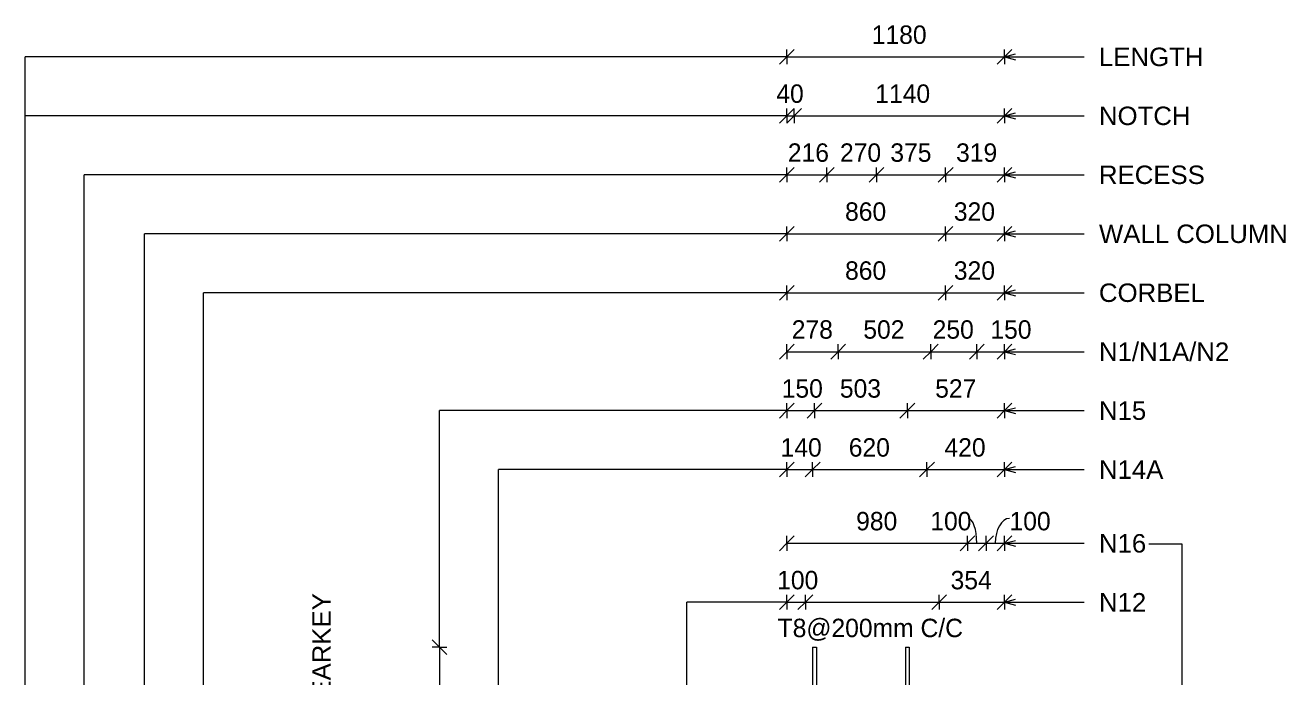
# Model space of a CAD drawing. Header units: millimetres. Extents: x -17195 to -5258, y -2447 to 8056.
# Drawn here: x -17024 to -10188, y 4519 to 8056 of the extents above; entities that cross this region are included whole.
import ezdxf

# ---------------------------------------------------------------- set-up
doc = ezdxf.new("R2010")
doc.units = ezdxf.units.MM
for name, color, linetype, lineweight in [('A-ANNO-DIMS', 211, 'Continuous', 9), ('A-ANNO-DIMS-40', 211, 'Continuous', 9), ('A-DETL-MBND', 5, 'Continuous', 18), ('G-ANNO-TEXT', 231, 'Continuous', 9), ('S-RBAR', 171, 'Continuous', 18)]:
    doc.layers.add(name, color=color, linetype=linetype, lineweight=lineweight)
doc.styles.add('Arial_1', font='arial.ttf', dxfattribs={"height": 100})
doc.styles.add('Nirmala UI Semilight', font='NirmalaS.ttf', dxfattribs={"height": 100})
doc.dimstyles.new('Arrow_Filled_-_2_5_NI_UI', dxfattribs={"dimscale": 304.8, "dimtxt": 104.736395, "dimasz": 0.262467, "dimexe": 0.131234, "dimexo": 0.0625, "dimgap": 0.131234, "dimtad": 1, "dimdec": 4, "dimzin": 0, "dimdsep": 46, "dimtxsty": 'Nirmala UI Semilight', "dimblk1": 'OBLIQUE', "dimblk2": 'OBLIQUE', "dimsah": 1, "dimcen": 0.09, "dimazin": 0, "dimtfac": 1, "dimtdec": 4, "dimtix": 1, "dimtmove": 0, "dimatfit": 3, "dimfxl": 0.131234, "dimfxlon": 1, "dimtvp": 1, "dimtolj": 1, "dimtzin": 0, "dimarcsym": 2})
doc.dimstyles.new('Arrow_Filled_-_2_5_NI_UI_1', dxfattribs={"dimscale": 304.8, "dimtxt": 104.736395, "dimasz": 0.262467, "dimexe": 0.131234, "dimexo": 0.0625, "dimgap": 0.131234, "dimtad": 1, "dimdec": 4, "dimzin": 0, "dimdsep": 46, "dimtxsty": 'Nirmala UI Semilight', "dimblk1": 'OBLIQUE', "dimblk2": 'OBLIQUE', "dimsah": 1, "dimcen": 0.09, "dimazin": 0, "dimtfac": 1, "dimtdec": 4, "dimtix": 1, "dimtmove": 2, "dimatfit": 3, "dimfxl": 0.131234, "dimfxlon": 1, "dimtvp": 1, "dimtolj": 1, "dimtzin": 0, "dimarcsym": 2})
doc.dimstyles.new('Arrow_Filled_-_2_5_NI_UI_2', dxfattribs={"dimscale": 304.8, "dimtxt": 104.736395, "dimasz": 0.262467, "dimexe": 0.131234, "dimexo": 0.0625, "dimgap": 0.131234, "dimtad": 1, "dimdec": 4, "dimzin": 0, "dimdsep": 46, "dimtxsty": 'Nirmala UI Semilight', "dimblk1": 'OBLIQUE', "dimblk2": 'OBLIQUE', "dimsah": 1, "dimcen": 0.09, "dimazin": 0, "dimtfac": 1, "dimtdec": 4, "dimtix": 1, "dimtmove": 1, "dimatfit": 3, "dimfxl": 0.131234, "dimfxlon": 1, "dimtvp": 1, "dimtolj": 1, "dimtzin": 0, "dimarcsym": 2})

# ---------------------------------------------------------------- blocks, each defined once
blk = doc.blocks.new('DIMBLOCK2-Elevation Front')
at = {"layer": 'A-ANNO-DIMS-40'}
for p, q in [((-12893.8, 7883.8), (-12933.8, 7843.8)), ((-12893.8, 7883.8), (-12853.8, 7923.8)), ((-12893.8, 7883.8), (-12893.8, 7923.8)), ((-12893.8, 7883.8), (-11713.8, 7883.8)), ((-12893.8, 7883.8), (-12893.8, 7843.8)), ((-11713.8, 7883.8), (-11753.8, 7843.8)), ((-11713.8, 7883.8), (-11673.8, 7923.8)), ((-11713.8, 7883.8), (-11713.8, 7923.8)), ((-11713.8, 7883.8), (-11713.8, 7843.8))]:
    blk.add_line(p, q, dxfattribs=at)
at = {"layer": 'A-ANNO-DIMS-40', "color": 0, "insert": (-12433.3, 8054.3), "char_height": 100, "width": 310.781, "attachment_point": 1, "line_spacing_factor": 1.142579, "style": 'Nirmala UI Semilight'}
blk.add_mtext('1180', dxfattribs=at)
blk = doc.blocks.new('_Oblique')
at = {"color": 0, "linetype": 'ByBlock', "lineweight": -2}
blk.add_line((-0.5, -0.5), (0.5, 0.5), dxfattribs=at)
blk = doc.blocks.new('DIMBLOCK3-Elevation Front')
at = {"layer": 'A-ANNO-DIMS-40'}
for p, q in [((-12893.8, 6283.8), (-12853.8, 6323.8)), ((-12893.8, 6283.8), (-12893.8, 6323.8)), ((-12615.8, 6283.8), (-12575.8, 6323.8)), ((-12615.8, 6283.8), (-12615.8, 6323.8)), ((-12893.8, 6283.8), (-12933.8, 6243.8)), ((-12893.8, 6283.8), (-12615.8, 6283.8)), ((-12893.8, 6283.8), (-12893.8, 6243.8)), ((-12615.8, 6283.8), (-12655.8, 6243.8)), ((-12615.8, 6283.8), (-12615.8, 6243.8))]:
    blk.add_line(p, q, dxfattribs=at)
at = {"layer": 'A-ANNO-DIMS-40', "color": 0, "insert": (-12867.2, 6454.3), "char_height": 100, "width": 269.649, "attachment_point": 1, "line_spacing_factor": 1.142579, "style": 'Nirmala UI Semilight'}
blk.add_mtext('278', dxfattribs=at)
blk = doc.blocks.new('DIMBLOCK4-Elevation Front')
at = {"layer": 'A-ANNO-DIMS-40'}
for p, q in [((-12615.8, 6283.8), (-12575.8, 6323.8)), ((-12615.8, 6283.8), (-12615.8, 6323.8)), ((-12113.8, 6283.8), (-12073.8, 6323.8)), ((-12113.8, 6283.8), (-12113.8, 6323.8)), ((-12615.8, 6283.8), (-12655.8, 6243.8)), ((-12615.8, 6283.8), (-12113.8, 6283.8)), ((-12615.8, 6283.8), (-12615.8, 6243.8)), ((-12113.8, 6283.8), (-12153.8, 6243.8)), ((-12113.8, 6283.8), (-12113.8, 6243.8))]:
    blk.add_line(p, q, dxfattribs=at)
at = {"layer": 'A-ANNO-DIMS-40', "color": 0, "insert": (-12479.1, 6454.3), "char_height": 100, "width": 274.219, "attachment_point": 1, "line_spacing_factor": 1.142579, "style": 'Nirmala UI Semilight'}
blk.add_mtext('502', dxfattribs=at)
blk = doc.blocks.new('DIMBLOCK5-Elevation Front')
at = {"layer": 'A-ANNO-DIMS-40'}
for p, q in [((-12113.8, 6283.8), (-12073.8, 6323.8)), ((-12113.8, 6283.8), (-12113.8, 6323.8)), ((-11863.8, 6283.8), (-11823.8, 6323.8)), ((-11863.8, 6283.8), (-11863.8, 6323.8)), ((-12113.8, 6283.8), (-12153.8, 6243.8)), ((-12113.8, 6283.8), (-11863.8, 6283.8)), ((-12113.8, 6283.8), (-12113.8, 6243.8)), ((-11863.8, 6283.8), (-11903.8, 6243.8)), ((-11863.8, 6283.8), (-11863.8, 6243.8))]:
    blk.add_line(p, q, dxfattribs=at)
at = {"layer": 'A-ANNO-DIMS-40', "color": 0, "insert": (-12103.1, 6454.3), "char_height": 100, "width": 274.219, "attachment_point": 1, "line_spacing_factor": 1.142579, "style": 'Nirmala UI Semilight'}
blk.add_mtext('250', dxfattribs=at)
blk = doc.blocks.new('DIMBLOCK6-Elevation Front')
at = {"layer": 'A-ANNO-DIMS-40'}
for p, q in [((-11863.8, 6283.8), (-11823.8, 6323.8)), ((-11863.8, 6283.8), (-11863.8, 6323.8)), ((-11713.8, 6283.8), (-11673.8, 6323.8)), ((-11713.8, 6283.8), (-11713.8, 6323.8)), ((-11863.8, 6283.8), (-11903.8, 6243.8)), ((-11863.8, 6283.8), (-11713.8, 6283.8)), ((-11863.8, 6283.8), (-11863.8, 6243.8)), ((-11713.8, 6283.8), (-11753.8, 6243.8)), ((-11713.8, 6283.8), (-11713.8, 6243.8))]:
    blk.add_line(p, q, dxfattribs=at)
at = {"layer": 'A-ANNO-DIMS-40', "color": 0, "insert": (-11790.1, 6454.3), "char_height": 100, "width": 246.797, "attachment_point": 1, "line_spacing_factor": 1.142579, "style": 'Nirmala UI Semilight'}
blk.add_mtext('150', dxfattribs=at)
blk = doc.blocks.new('DIMBLOCK43-Elevation Front')
at = {"layer": 'A-ANNO-DIMS-40'}
for p, q in [((-12893.8, 4923.8), (-12933.8, 4883.8)), ((-12893.8, 4923.8), (-12853.8, 4963.8)), ((-12893.8, 4923.8), (-12893.8, 4963.8)), ((-12893.8, 4923.8), (-12793.4, 4923.8)), ((-12893.8, 4923.8), (-12893.8, 4883.8)), ((-12793.4, 4923.8), (-12833.4, 4883.8)), ((-12793.4, 4923.8), (-12753.4, 4963.8)), ((-12793.4, 4923.8), (-12793.4, 4963.8)), ((-12793.4, 4923.8), (-12793.4, 4883.8))]:
    blk.add_line(p, q, dxfattribs=at)
at = {"layer": 'A-ANNO-DIMS-40', "color": 0, "insert": (-12946.4, 5094.3), "char_height": 100, "width": 246.797, "attachment_point": 1, "line_spacing_factor": 1.142579, "style": 'Nirmala UI Semilight'}
blk.add_mtext('100', dxfattribs=at)
blk = doc.blocks.new('DIMBLOCK44-Elevation Front')
at = {"layer": 'A-ANNO-DIMS-40'}
for p, q in [((-12793.4, 4923.8), (-12833.4, 4883.8)), ((-12793.4, 4923.8), (-12753.4, 4963.8)), ((-12793.4, 4923.8), (-12793.4, 4963.8)), ((-12793.4, 4923.8), (-12067.8, 4923.8)), ((-12793.4, 4923.8), (-12793.4, 4883.8)), ((-12067.8, 4923.8), (-12107.8, 4883.8)), ((-12067.8, 4923.8), (-12027.8, 4963.8)), ((-12067.8, 4923.8), (-12067.8, 4963.8)), ((-12067.8, 4923.8), (-12067.8, 4883.8))]:
    blk.add_line(p, q, dxfattribs=at)
at = {"layer": 'A-ANNO-DIMS-40', "color": 0, "insert": (-12943.8, 4834.6), "char_height": 100, "width": 1231.7, "attachment_point": 1, "line_spacing_factor": 1.142579, "style": 'Nirmala UI Semilight'}
blk.add_mtext('T8@200mm C/C', dxfattribs=at)
blk = doc.blocks.new('DIMBLOCK45-Elevation Front')
at = {"layer": 'A-ANNO-DIMS-40'}
for p, q in [((-12067.8, 4923.8), (-12107.8, 4883.8)), ((-12067.8, 4923.8), (-12027.8, 4963.8)), ((-12067.8, 4923.8), (-12067.8, 4963.8)), ((-12067.8, 4923.8), (-11713.8, 4923.8)), ((-12067.8, 4923.8), (-12067.8, 4883.8)), ((-11713.8, 4923.8), (-11753.8, 4883.8)), ((-11713.8, 4923.8), (-11673.8, 4963.8)), ((-11713.8, 4923.8), (-11713.8, 4963.8)), ((-11713.8, 4923.8), (-11713.8, 4883.8))]:
    blk.add_line(p, q, dxfattribs=at)
at = {"layer": 'A-ANNO-DIMS-40', "color": 0, "insert": (-12006, 5094.3), "char_height": 100, "width": 276.504, "attachment_point": 1, "line_spacing_factor": 1.142579, "style": 'Nirmala UI Semilight'}
blk.add_mtext('354', dxfattribs=at)
blk = doc.blocks.new('DIMBLOCK46-Elevation Front')
at = {"layer": 'A-ANNO-DIMS-40'}
for p, q in [((-12893.8, 7243.8), (-12853.8, 7283.8)), ((-12893.8, 7243.8), (-12893.8, 7283.8)), ((-12677.4, 7243.8), (-12637.4, 7283.8)), ((-12677.4, 7243.8), (-12677.4, 7283.8)), ((-12893.8, 7243.8), (-12933.8, 7203.8)), ((-12893.8, 7243.8), (-12677.4, 7243.8)), ((-12893.8, 7243.8), (-12893.8, 7203.8)), ((-12677.4, 7243.8), (-12717.4, 7203.8)), ((-12677.4, 7243.8), (-12677.4, 7203.8))]:
    blk.add_line(p, q, dxfattribs=at)
at = {"layer": 'A-ANNO-DIMS-40', "color": 0, "insert": (-12888.4, 7414.3), "char_height": 100, "width": 246.797, "attachment_point": 1, "line_spacing_factor": 1.142579, "style": 'Nirmala UI Semilight'}
blk.add_mtext('216', dxfattribs=at)
blk = doc.blocks.new('DIMBLOCK47-Elevation Front')
at = {"layer": 'A-ANNO-DIMS-40'}
for p, q in [((-12677.4, 7243.8), (-12637.4, 7283.8)), ((-12677.4, 7243.8), (-12677.4, 7283.8)), ((-12407.7, 7243.8), (-12367.7, 7283.8)), ((-12407.7, 7243.8), (-12407.7, 7283.8)), ((-12677.4, 7243.8), (-12717.4, 7203.8)), ((-12677.4, 7243.8), (-12407.7, 7243.8)), ((-12677.4, 7243.8), (-12677.4, 7203.8)), ((-12407.7, 7243.8), (-12447.7, 7203.8)), ((-12407.7, 7243.8), (-12407.7, 7203.8))]:
    blk.add_line(p, q, dxfattribs=at)
at = {"layer": 'A-ANNO-DIMS-40', "color": 0, "insert": (-12605.6, 7414.3), "char_height": 100, "width": 269.649, "attachment_point": 1, "line_spacing_factor": 1.142579, "style": 'Nirmala UI Semilight'}
blk.add_mtext('270', dxfattribs=at)
blk = doc.blocks.new('DIMBLOCK48-Elevation Front')
at = {"layer": 'A-ANNO-DIMS-40'}
for p, q in [((-12407.7, 7243.8), (-12367.7, 7283.8)), ((-12407.7, 7243.8), (-12407.7, 7283.8)), ((-12032.7, 7243.8), (-11992.7, 7283.8)), ((-12032.7, 7243.8), (-12032.7, 7283.8)), ((-12407.7, 7243.8), (-12447.7, 7203.8)), ((-12407.7, 7243.8), (-12032.7, 7243.8)), ((-12407.7, 7243.8), (-12407.7, 7203.8)), ((-12032.7, 7243.8), (-12072.7, 7203.8)), ((-12032.7, 7243.8), (-12032.7, 7203.8))]:
    blk.add_line(p, q, dxfattribs=at)
at = {"layer": 'A-ANNO-DIMS-40', "color": 0, "insert": (-12332.6, 7414.3), "char_height": 100, "width": 269.649, "attachment_point": 1, "line_spacing_factor": 1.142579, "style": 'Nirmala UI Semilight'}
blk.add_mtext('375', dxfattribs=at)
blk = doc.blocks.new('DIMBLOCK49-Elevation Front')
at = {"layer": 'A-ANNO-DIMS-40'}
for p, q in [((-12032.7, 7243.8), (-11992.7, 7283.8)), ((-12032.7, 7243.8), (-12032.7, 7283.8)), ((-11713.8, 7243.8), (-11673.8, 7283.8)), ((-11713.8, 7243.8), (-11713.8, 7283.8)), ((-12032.7, 7243.8), (-12072.7, 7203.8)), ((-12032.7, 7243.8), (-11713.8, 7243.8)), ((-12032.7, 7243.8), (-12032.7, 7203.8)), ((-11713.8, 7243.8), (-11753.8, 7203.8)), ((-11713.8, 7243.8), (-11713.8, 7203.8))]:
    blk.add_line(p, q, dxfattribs=at)
at = {"layer": 'A-ANNO-DIMS-40', "color": 0, "insert": (-11976.1, 7414.3), "char_height": 100, "width": 246.797, "attachment_point": 1, "line_spacing_factor": 1.142579, "style": 'Nirmala UI Semilight'}
blk.add_mtext('319', dxfattribs=at)
blk = doc.blocks.new('DIMBLOCK50-Elevation Front')
at = {"layer": 'A-ANNO-DIMS-40'}
for p, q in [((-12893.8, 7563.8), (-12853.8, 7603.8)), ((-12893.8, 7563.8), (-12893.8, 7603.8)), ((-12853.8, 7563.8), (-12813.8, 7603.8)), ((-12853.8, 7563.8), (-12853.8, 7603.8)), ((-12893.8, 7563.8), (-12933.8, 7523.8)), ((-12893.8, 7563.8), (-12853.8, 7563.8)), ((-12853.8, 7563.8), (-12893.8, 7523.8)), ((-12893.8, 7563.8), (-12893.8, 7523.8)), ((-12853.8, 7563.8), (-12853.8, 7523.8))]:
    blk.add_line(p, q, dxfattribs=at)
at = {"layer": 'A-ANNO-DIMS-40', "color": 0, "insert": (-12950.9, 7734.3), "char_height": 100, "width": 185.098, "attachment_point": 1, "line_spacing_factor": 1.142579, "style": 'Nirmala UI Semilight'}
blk.add_mtext('40', dxfattribs=at)
blk = doc.blocks.new('DIMBLOCK51-Elevation Front')
at = {"layer": 'A-ANNO-DIMS-40'}
for p, q in [((-12853.8, 7563.8), (-12813.8, 7603.8)), ((-12853.8, 7563.8), (-12853.8, 7603.8)), ((-11713.8, 7563.8), (-11673.8, 7603.8)), ((-11713.8, 7563.8), (-11713.8, 7603.8)), ((-12853.8, 7563.8), (-12893.8, 7523.8)), ((-12853.8, 7563.8), (-11713.8, 7563.8)), ((-12853.8, 7563.8), (-12853.8, 7523.8)), ((-11713.8, 7563.8), (-11753.8, 7523.8)), ((-11713.8, 7563.8), (-11713.8, 7523.8))]:
    blk.add_line(p, q, dxfattribs=at)
at = {"layer": 'A-ANNO-DIMS-40', "color": 0, "insert": (-12414.2, 7734.3), "char_height": 100, "width": 313.067, "attachment_point": 1, "line_spacing_factor": 1.142579, "style": 'Nirmala UI Semilight'}
blk.add_mtext('1140', dxfattribs=at)
blk = doc.blocks.new('DIMBLOCK52-Elevation Front')
at = {"layer": 'A-ANNO-DIMS-40'}
for p, q in [((-12893.8, 6603.8), (-12853.8, 6643.8)), ((-12893.8, 6603.8), (-12893.8, 6643.8)), ((-12033.8, 6603.8), (-11993.8, 6643.8)), ((-12033.8, 6603.8), (-12033.8, 6643.8)), ((-12893.8, 6603.8), (-12933.8, 6563.8)), ((-12893.8, 6603.8), (-12033.8, 6603.8)), ((-12893.8, 6603.8), (-12893.8, 6563.8)), ((-12033.8, 6603.8), (-12073.8, 6563.8)), ((-12033.8, 6603.8), (-12033.8, 6563.8))]:
    blk.add_line(p, q, dxfattribs=at)
at = {"layer": 'A-ANNO-DIMS-40', "color": 0, "insert": (-12578.1, 6774.3), "char_height": 100, "width": 274.219, "attachment_point": 1, "line_spacing_factor": 1.142579, "style": 'Nirmala UI Semilight'}
blk.add_mtext('860', dxfattribs=at)
blk = doc.blocks.new('DIMBLOCK53-Elevation Front')
at = {"layer": 'A-ANNO-DIMS-40'}
for p, q in [((-12033.8, 6603.8), (-11993.8, 6643.8)), ((-12033.8, 6603.8), (-12033.8, 6643.8)), ((-11713.8, 6603.8), (-11673.8, 6643.8)), ((-11713.8, 6603.8), (-11713.8, 6643.8)), ((-12033.8, 6603.8), (-12073.8, 6563.8)), ((-12033.8, 6603.8), (-11713.8, 6603.8)), ((-12033.8, 6603.8), (-12033.8, 6563.8)), ((-11713.8, 6603.8), (-11753.8, 6563.8)), ((-11713.8, 6603.8), (-11713.8, 6563.8))]:
    blk.add_line(p, q, dxfattribs=at)
at = {"layer": 'A-ANNO-DIMS-40', "color": 0, "insert": (-11988.1, 6774.3), "char_height": 100, "width": 274.219, "attachment_point": 1, "line_spacing_factor": 1.142579, "style": 'Nirmala UI Semilight'}
blk.add_mtext('320', dxfattribs=at)
blk = doc.blocks.new('DIMBLOCK58-Elevation Front')
at = {"layer": 'A-ANNO-DIMS-40'}
for p, q in [((-14776.5, 4680), (-14816.5, 4720)), ((-14776.5, 4680), (-14816.5, 4680)), ((-14776.5, 4680), (-14776.5, 3660)), ((-14776.5, 4680), (-14736.5, 4640)), ((-14776.5, 4680), (-14736.5, 4680)), ((-14776.5, 3660), (-14816.5, 3700)), ((-14776.5, 3660), (-14816.5, 3660)), ((-14776.5, 3660), (-14736.5, 3620)), ((-14776.5, 3660), (-14736.5, 3660))]:
    blk.add_line(p, q, dxfattribs=at)
at = {"layer": 'A-ANNO-DIMS-40', "color": 0, "insert": (-14946.9, 4029.1), "char_height": 100, "width": 338.203, "attachment_point": 1, "rotation": 90, "line_spacing_factor": 1.142579, "style": 'Nirmala UI Semilight'}
blk.add_mtext('1020', dxfattribs=at)
blk = doc.blocks.new('DIMBLOCK61-Elevation Front')
at = {"layer": 'A-ANNO-DIMS-40'}
for p, q in [((-12893.8, 6923.8), (-12933.8, 6883.8)), ((-12893.8, 6923.8), (-12853.8, 6963.8)), ((-12893.8, 6923.8), (-12893.8, 6963.8)), ((-12893.8, 6923.8), (-12033.8, 6923.8)), ((-12893.8, 6923.8), (-12893.8, 6883.8)), ((-12033.8, 6923.8), (-12073.8, 6883.8)), ((-12033.8, 6923.8), (-11993.8, 6963.8)), ((-12033.8, 6923.8), (-12033.8, 6963.8)), ((-12033.8, 6923.8), (-12033.8, 6883.8))]:
    blk.add_line(p, q, dxfattribs=at)
at = {"layer": 'A-ANNO-DIMS-40', "color": 0, "insert": (-12578.1, 7094.3), "char_height": 100, "width": 274.219, "attachment_point": 1, "line_spacing_factor": 1.142579, "style": 'Nirmala UI Semilight'}
blk.add_mtext('860', dxfattribs=at)
blk = doc.blocks.new('DIMBLOCK62-Elevation Front')
at = {"layer": 'A-ANNO-DIMS-40'}
for p, q in [((-12033.8, 6923.8), (-12073.8, 6883.8)), ((-12033.8, 6923.8), (-11993.8, 6963.8)), ((-12033.8, 6923.8), (-12033.8, 6963.8)), ((-12033.8, 6923.8), (-11713.8, 6923.8)), ((-12033.8, 6923.8), (-12033.8, 6883.8)), ((-11713.8, 6923.8), (-11753.8, 6883.8)), ((-11713.8, 6923.8), (-11673.8, 6963.8)), ((-11713.8, 6923.8), (-11713.8, 6963.8)), ((-11713.8, 6923.8), (-11713.8, 6883.8))]:
    blk.add_line(p, q, dxfattribs=at)
at = {"layer": 'A-ANNO-DIMS-40', "color": 0, "insert": (-11988.1, 7094.3), "char_height": 100, "width": 274.219, "attachment_point": 1, "line_spacing_factor": 1.142579, "style": 'Nirmala UI Semilight'}
blk.add_mtext('320', dxfattribs=at)
blk = doc.blocks.new('DIMBLOCK76-Elevation Front')
at = {"layer": 'A-ANNO-DIMS-40'}
for p, q in [((-12893.8, 5963.8), (-12933.8, 5923.8)), ((-12893.8, 5963.8), (-12853.8, 6003.8)), ((-12893.8, 5963.8), (-12893.8, 6003.8)), ((-12893.8, 5963.8), (-12743.8, 5963.8)), ((-12893.8, 5963.8), (-12893.8, 5923.8)), ((-12743.8, 5963.8), (-12783.8, 5923.8)), ((-12743.8, 5963.8), (-12703.8, 6003.8)), ((-12743.8, 5963.8), (-12743.8, 6003.8)), ((-12743.8, 5963.8), (-12743.8, 5923.8))]:
    blk.add_line(p, q, dxfattribs=at)
at = {"layer": 'A-ANNO-DIMS-40', "color": 0, "insert": (-12921.6, 6134.3), "char_height": 100, "width": 246.797, "attachment_point": 1, "line_spacing_factor": 1.142579, "style": 'Nirmala UI Semilight'}
blk.add_mtext('150', dxfattribs=at)
blk = doc.blocks.new('DIMBLOCK77-Elevation Front')
at = {"layer": 'A-ANNO-DIMS-40'}
for p, q in [((-12743.8, 5963.8), (-12783.8, 5923.8)), ((-12743.8, 5963.8), (-12703.8, 6003.8)), ((-12743.8, 5963.8), (-12743.8, 6003.8)), ((-12743.8, 5963.8), (-12240.4, 5963.8)), ((-12743.8, 5963.8), (-12743.8, 5923.8)), ((-12240.4, 5963.8), (-12280.4, 5923.8)), ((-12240.4, 5963.8), (-12200.4, 6003.8)), ((-12240.4, 5963.8), (-12240.4, 6003.8)), ((-12240.4, 5963.8), (-12240.4, 5923.8))]:
    blk.add_line(p, q, dxfattribs=at)
at = {"layer": 'A-ANNO-DIMS-40', "color": 0, "insert": (-12606.3, 6134.3), "char_height": 100, "width": 274.219, "attachment_point": 1, "line_spacing_factor": 1.142579, "style": 'Nirmala UI Semilight'}
blk.add_mtext('503', dxfattribs=at)
blk = doc.blocks.new('DIMBLOCK78-Elevation Front')
at = {"layer": 'A-ANNO-DIMS-40'}
for p, q in [((-12240.4, 5963.8), (-12280.4, 5923.8)), ((-12240.4, 5963.8), (-12200.4, 6003.8)), ((-12240.4, 5963.8), (-12240.4, 6003.8)), ((-12240.4, 5963.8), (-11713.8, 5963.8)), ((-12240.4, 5963.8), (-12240.4, 5923.8)), ((-11713.8, 5963.8), (-11753.8, 5923.8)), ((-11713.8, 5963.8), (-11673.8, 6003.8)), ((-11713.8, 5963.8), (-11713.8, 6003.8)), ((-11713.8, 5963.8), (-11713.8, 5923.8))]:
    blk.add_line(p, q, dxfattribs=at)
at = {"layer": 'A-ANNO-DIMS-40', "color": 0, "insert": (-12089.4, 6134.3), "char_height": 100, "width": 269.649, "attachment_point": 1, "line_spacing_factor": 1.142579, "style": 'Nirmala UI Semilight'}
blk.add_mtext('527', dxfattribs=at)
blk = doc.blocks.new('DIMBLOCK79-Elevation Front')
at = {"layer": 'A-ANNO-DIMS-40'}
for p, q in [((-12893.8, 5243.8), (-12853.8, 5283.8)), ((-12893.8, 5243.8), (-12893.8, 5283.8)), ((-11913.8, 5243.8), (-11873.8, 5283.8)), ((-11913.8, 5243.8), (-11913.8, 5283.8)), ((-12893.8, 5243.8), (-12933.8, 5203.8)), ((-12893.8, 5243.8), (-11913.8, 5243.8)), ((-12893.8, 5243.8), (-12893.8, 5203.8)), ((-11913.8, 5243.8), (-11953.8, 5203.8)), ((-11913.8, 5243.8), (-11913.8, 5203.8))]:
    blk.add_line(p, q, dxfattribs=at)
at = {"layer": 'A-ANNO-DIMS-40', "color": 0, "insert": (-12518.1, 5414.3), "char_height": 100, "width": 274.219, "attachment_point": 1, "line_spacing_factor": 1.142579, "style": 'Nirmala UI Semilight'}
blk.add_mtext('980', dxfattribs=at)
blk = doc.blocks.new('DIMBLOCK80-Elevation Front')
at = {"layer": 'A-ANNO-DIMS-40'}
for p, q in [((-11913.8, 5243.8), (-11873.8, 5283.8)), ((-11913.8, 5243.8), (-11913.8, 5283.8)), ((-11813.8, 5243.8), (-11773.8, 5283.8)), ((-11813.8, 5243.8), (-11813.8, 5283.8)), ((-11913.8, 5243.8), (-11953.8, 5203.8)), ((-11913.8, 5243.8), (-11813.8, 5243.8)), ((-11913.8, 5243.8), (-11913.8, 5203.8)), ((-11813.8, 5243.8), (-11853.8, 5203.8)), ((-11813.8, 5243.8), (-11813.8, 5203.8))]:
    blk.add_line(p, q, dxfattribs=at)
blk.add_ellipse((-11910.1, 5243.8), major_axis=(0, 135.2), ratio=0.342605, start_param=4.712389, end_param=6.283185, dxfattribs=at)
at = {"layer": 'A-ANNO-DIMS-40', "color": 0, "insert": (-12115.8, 5414.3), "char_height": 100, "width": 246.797, "attachment_point": 1, "line_spacing_factor": 1.142579, "style": 'Nirmala UI Semilight'}
blk.add_mtext('100', dxfattribs=at)
blk = doc.blocks.new('DIMBLOCK81-Elevation Front')
at = {"layer": 'A-ANNO-DIMS-40'}
for p, q in [((-11813.8, 5243.8), (-11773.8, 5283.8)), ((-11813.8, 5243.8), (-11813.8, 5283.8)), ((-11713.8, 5243.8), (-11673.8, 5283.8)), ((-11713.8, 5243.8), (-11713.8, 5283.8)), ((-11813.8, 5243.8), (-11853.8, 5203.8)), ((-11813.8, 5243.8), (-11713.8, 5243.8)), ((-11813.8, 5243.8), (-11813.8, 5203.8)), ((-11713.8, 5243.8), (-11753.8, 5203.8)), ((-11713.8, 5243.8), (-11713.8, 5203.8))]:
    blk.add_line(p, q, dxfattribs=at)
blk.add_ellipse((-11686.4, 5243.8), major_axis=(0, 135.2), ratio=0.572629, start_param=0, end_param=1.570796, dxfattribs=at)
at = {"layer": 'A-ANNO-DIMS-40', "color": 0, "insert": (-11686.4, 5414.3), "char_height": 100, "width": 246.797, "attachment_point": 1, "line_spacing_factor": 1.142579, "style": 'Nirmala UI Semilight'}
blk.add_mtext('100', dxfattribs=at)
blk = doc.blocks.new('DIMBLOCK82-Elevation Front')
at = {"layer": 'A-ANNO-DIMS-40'}
for p, q in [((-12893.8, 5643.8), (-12853.8, 5683.8)), ((-12893.8, 5643.8), (-12893.8, 5683.8)), ((-12753.8, 5643.8), (-12713.8, 5683.8)), ((-12753.8, 5643.8), (-12753.8, 5683.8)), ((-12893.8, 5643.8), (-12933.8, 5603.8)), ((-12893.8, 5643.8), (-12753.8, 5643.8)), ((-12893.8, 5643.8), (-12893.8, 5603.8)), ((-12753.8, 5643.8), (-12793.8, 5603.8)), ((-12753.8, 5643.8), (-12753.8, 5603.8))]:
    blk.add_line(p, q, dxfattribs=at)
at = {"layer": 'A-ANNO-DIMS-40', "color": 0, "insert": (-12927.6, 5814.3), "char_height": 100, "width": 249.082, "attachment_point": 1, "line_spacing_factor": 1.142579, "style": 'Nirmala UI Semilight'}
blk.add_mtext('140', dxfattribs=at)
blk = doc.blocks.new('DIMBLOCK83-Elevation Front')
at = {"layer": 'A-ANNO-DIMS-40'}
for p, q in [((-12753.8, 5643.8), (-12713.8, 5683.8)), ((-12753.8, 5643.8), (-12753.8, 5683.8)), ((-12133.8, 5643.8), (-12093.8, 5683.8)), ((-12133.8, 5643.8), (-12133.8, 5683.8)), ((-12753.8, 5643.8), (-12793.8, 5603.8)), ((-12753.8, 5643.8), (-12133.8, 5643.8)), ((-12753.8, 5643.8), (-12753.8, 5603.8)), ((-12133.8, 5643.8), (-12173.8, 5603.8)), ((-12133.8, 5643.8), (-12133.8, 5603.8))]:
    blk.add_line(p, q, dxfattribs=at)
at = {"layer": 'A-ANNO-DIMS-40', "color": 0, "insert": (-12558.1, 5814.3), "char_height": 100, "width": 274.219, "attachment_point": 1, "line_spacing_factor": 1.142579, "style": 'Nirmala UI Semilight'}
blk.add_mtext('620', dxfattribs=at)
blk = doc.blocks.new('DIMBLOCK84-Elevation Front')
at = {"layer": 'A-ANNO-DIMS-40'}
for p, q in [((-12133.8, 5643.8), (-12093.8, 5683.8)), ((-12133.8, 5643.8), (-12133.8, 5683.8)), ((-11713.8, 5643.8), (-11673.8, 5683.8)), ((-11713.8, 5643.8), (-11713.8, 5683.8)), ((-12133.8, 5643.8), (-12173.8, 5603.8)), ((-12133.8, 5643.8), (-11713.8, 5643.8)), ((-12133.8, 5643.8), (-12133.8, 5603.8)), ((-11713.8, 5643.8), (-11753.8, 5603.8)), ((-11713.8, 5643.8), (-11713.8, 5603.8))]:
    blk.add_line(p, q, dxfattribs=at)
at = {"layer": 'A-ANNO-DIMS-40', "color": 0, "insert": (-12039, 5814.3), "char_height": 100, "width": 276.504, "attachment_point": 1, "line_spacing_factor": 1.142579, "style": 'Nirmala UI Semilight'}
blk.add_mtext('420', dxfattribs=at)

msp = doc.modelspace()

# ---------------------------------------------------------------- linework, layer by layer
at = {"layer": 'A-DETL-MBND'}
for p, q in [((-17023.5271, 3700), (-17023.5271, 7883.79879)), ((-12893.80383, 7883.79879), (-17023.5271, 7883.79879)), ((-12893.80383, 7563.79879), (-17023.5271, 7563.79879)), ((-16703.5271, 3700), (-16703.5271, 7243.79879)), ((-12893.80383, 7243.79879), (-16703.5271, 7243.79879)), ((-16376.46081, 3700), (-16376.46081, 6923.79879)), ((-12893.80383, 6923.79879), (-16376.46081, 6923.79879)), ((-16056.46081, 3700), (-16056.46081, 6603.79879)), ((-12893.80383, 6603.79879), (-16056.46081, 6603.79879)), ((-14776.46081, 4680), (-14776.46081, 5963.79879)), ((-12893.80383, 5963.79879), (-14776.46081, 5963.79879)), ((-14456.46081, 3700), (-14456.46081, 5643.79879)), ((-12893.80383, 5643.79879), (-14456.46081, 5643.79879)), ((-10750.89232, 5240), (-10930.89232, 5240)), ((-10750.89232, 3700), (-10750.89232, 5240)), ((-13436.46081, 3700), (-13436.46081, 4923.79879)), ((-12893.80383, 4923.79879), (-13436.46081, 4923.79879))]:
    msp.add_line(p, q, dxfattribs=at)
at = {"layer": 'G-ANNO-TEXT', "color": 7}
for p, q in [((-11713.81741, 7883.81656), (-11653.81741, 7899.89351)), ((-11713.81741, 7883.81656), (-11653.81741, 7867.73961)), ((-11713.81741, 7883.81656), (-11281.42125, 7883.81656)), ((-11713.81741, 7563.81656), (-11653.81741, 7579.89351)), ((-11713.81741, 7563.81656), (-11653.81741, 7547.73961)), ((-11713.81741, 7563.81656), (-11281.42125, 7563.81656)), ((-11713.81741, 7243.81656), (-11653.81741, 7259.89351)), ((-11713.81741, 7243.81656), (-11653.81741, 7227.73961)), ((-11713.81741, 7243.81656), (-11281.42125, 7243.81656)), ((-11713.81741, 6923.81656), (-11653.81741, 6939.89351)), ((-11713.81741, 6923.81656), (-11653.81741, 6907.73961)), ((-11713.81741, 6923.81656), (-11281.42125, 6923.81656)), ((-11713.81741, 6603.81656), (-11653.81741, 6619.89351)), ((-11713.81741, 6603.81656), (-11653.81741, 6587.73961)), ((-11713.81741, 6603.81656), (-11281.42125, 6603.81656)), ((-11713.81741, 6283.81656), (-11653.81741, 6299.89351)), ((-11713.81741, 6283.81656), (-11653.81741, 6267.73961)), ((-11713.81741, 6283.81656), (-11281.42125, 6283.81656)), ((-11713.81741, 5963.81656), (-11653.81741, 5979.89351)), ((-11713.81741, 5963.81656), (-11653.81741, 5947.73961)), ((-11713.81741, 5963.81656), (-11281.42125, 5963.81656)), ((-11713.81741, 5643.81656), (-11653.81741, 5659.89351)), ((-11713.81741, 5643.81656), (-11653.81741, 5627.73961)), ((-11713.81741, 5643.81656), (-11281.42125, 5643.81656)), ((-11713.81741, 5243.81656), (-11653.81741, 5259.89351)), ((-11713.81741, 5243.81656), (-11653.81741, 5227.73961)), ((-11713.81741, 5243.81656), (-11281.42125, 5243.81656)), ((-11713.81741, 4923.81656), (-11653.81741, 4939.89351)), ((-11713.81741, 4923.81656), (-11653.81741, 4907.73961)), ((-11713.81741, 4923.81656), (-11281.42125, 4923.81656))]:
    msp.add_line(p, q, dxfattribs=at)
at = {"layer": 'S-RBAR'}
for p, q in [((-12753.80383, 4680), (-12753.80383, 3700)), ((-12753.80383, 4680), (-12733.80383, 4680)), ((-12733.80383, 4680), (-12733.80383, 3700)), ((-12250.36633, 4680), (-12250.36633, 3700)), ((-12250.36633, 4680), (-12230.36633, 4680)), ((-12230.36633, 4680), (-12230.36633, 3700))]:
    msp.add_line(p, q, dxfattribs=at)

# ---------------------------------------------------------------- texts
at = {"layer": 'G-ANNO-TEXT', "color": 7, "char_height": 100, "attachment_point": 1, "style": 'Arial_1'}
for s, insert, width in [('LENGTH', (-11201.42125, 7933.81656), 686.2445), ('NOTCH', (-11201.42125, 7613.81656), 602.869), ('RECESS', (-11201.42125, 7293.81656), 692.658), ('WALL COLUMN', (-11201.42125, 6973.81656), 1241.01225), ('CORBEL', (-11201.42125, 6653.81656), 692.658), ('N1/N1A/N2', (-11201.42125, 6333.81656), 852.9955), ('N15', (-11201.42125, 6013.81656), 307.848), ('N14A', (-11201.42125, 5693.81656), 420.08425), ('N16', (-11201.42125, 5293.81656), 307.848), ('N12', (-11201.42125, 4973.81656), 307.848)]:
    msp.add_mtext(s, dxfattribs=dict(at, insert=insert, width=width))
at = {"layer": 'G-ANNO-TEXT', "color": 7, "insert": (-15466.4726, 4212.49228), "char_height": 100, "width": 917.1305, "attachment_point": 1, "rotation": 90, "style": 'Arial_1'}
msp.add_mtext('SHEARKEY', dxfattribs=at)

# ---------------------------------------------------------------- dimensions: what is measured, and where the dimension line sits
at = {"layer": 'A-ANNO-DIMS'}
for base, p1, p2, override, picture, middle in [((-11713.80383, 7883.79879), (-12893.80383, 7843.79879), (-11713.80383, 7843.79879), {"dimpost": '<>', "dimfxl": 1180}, 'DIMBLOCK2-Elevation Front', (-12303.80383, 7975.75137)), ((-12853.80383, 7563.79879), (-12893.80383, 7523.79879), (-12853.80383, 7603.79879), {"dimpost": '<>', "dimfxl": 89.442719}, 'DIMBLOCK50-Elevation Front', (-12873.80383, 7655.47243)), ((-11713.80383, 7563.79879), (-12853.80383, 7603.79879), (-11713.80383, 7523.79879), {"dimpost": '<>', "dimfxl": 1142.80357}, 'DIMBLOCK51-Elevation Front', (-12283.80383, 7655.75137)), ((-12677.39177, 7243.79879), (-12893.80383, 7203.79879), (-12677.39177, 7203.79879), {"dimpost": '<>', "dimfxl": 216.412058}, 'DIMBLOCK46-Elevation Front', (-12785.5978, 7335.78624)), ((-12032.73671, 7243.79879), (-12407.73671, 7203.79879), (-12032.73671, 7203.79879), {"dimpost": '<>', "dimfxl": 375}, 'DIMBLOCK48-Elevation Front', (-12220.23671, 7335.5073)), ((-11713.80383, 7243.79879), (-12032.73671, 7203.79879), (-11713.80383, 7203.79879), {"dimpost": '<>', "dimfxl": 318.932882}, 'DIMBLOCK49-Elevation Front', (-11873.27027, 7335.78624)), ((-12033.80383, 6923.79879), (-12893.80383, 6883.79879), (-12033.80383, 6883.79879), {"dimpost": '<>', "dimfxl": 860}, 'DIMBLOCK61-Elevation Front', (-12463.80383, 7015.5073)), ((-11713.80383, 6923.79879), (-12033.80383, 6883.79879), (-11713.80383, 6883.79879), {"dimpost": '<>', "dimfxl": 320}, 'DIMBLOCK62-Elevation Front', (-11873.80383, 7015.5073)), ((-12033.80383, 6603.79879), (-12893.80383, 6563.79879), (-12033.80383, 6563.79879), {"dimpost": '<>', "dimfxl": 860}, 'DIMBLOCK52-Elevation Front', (-12463.80383, 6695.5073)), ((-11713.80383, 6603.79879), (-12033.80383, 6563.79879), (-11713.80383, 6563.79879), {"dimpost": '<>', "dimfxl": 320}, 'DIMBLOCK53-Elevation Front', (-11873.80383, 6695.5073)), ((-12615.80383, 6283.79879), (-12893.80383, 6243.79879), (-12615.80383, 6243.79879), {"dimpost": '<>', "dimfxl": 278}, 'DIMBLOCK3-Elevation Front', (-12754.80383, 6375.43756)), ((-12113.80383, 6283.79879), (-12615.80383, 6243.79879), (-12113.80383, 6243.79879), {"dimpost": '<>', "dimfxl": 502}, 'DIMBLOCK4-Elevation Front', (-12364.80383, 6375.47243)), ((-11863.80383, 6283.79879), (-12113.80383, 6243.79879), (-11863.80383, 6243.79879), {"dimpost": '<>', "dimfxl": 250}, 'DIMBLOCK5-Elevation Front', (-11988.80383, 6375.47243)), ((-12743.80383, 5963.79879), (-12893.80383, 5923.79879), (-12743.80383, 5923.79879), {"dimpost": '<>', "dimfxl": 150}, 'DIMBLOCK76-Elevation Front', (-12818.80383, 6055.75137)), ((-12240.36633, 5963.79879), (-12743.80383, 5923.79879), (-12240.36633, 5923.79879), {"dimpost": '<>', "dimfxl": 503.4375}, 'DIMBLOCK77-Elevation Front', (-12492.08508, 6055.5073)), ((-11713.80383, 5963.79879), (-12240.36633, 5923.79879), (-11713.80383, 5923.79879), {"dimpost": '<>', "dimfxl": 526.5625}, 'DIMBLOCK78-Elevation Front', (-11977.08508, 6055.47243)), ((-12753.80383, 5643.79879), (-12893.80383, 5603.79879), (-12753.80383, 5603.79879), {"dimpost": '<>', "dimfxl": 140}, 'DIMBLOCK82-Elevation Front', (-12823.80383, 5735.75137)), ((-12133.80383, 5643.79879), (-12753.80383, 5603.79879), (-12133.80383, 5603.79879), {"dimpost": '<>', "dimfxl": 620}, 'DIMBLOCK83-Elevation Front', (-12443.80383, 5735.5073)), ((-11713.80383, 5643.79879), (-12133.80383, 5603.79879), (-11713.80383, 5603.79879), {"dimpost": '<>', "dimfxl": 420}, 'DIMBLOCK84-Elevation Front', (-11923.80383, 5735.47243)), ((-11913.80383, 5243.79879), (-12893.80383, 5203.79879), (-11913.80383, 5203.79879), {"dimpost": '<>', "dimfxl": 980}, 'DIMBLOCK79-Elevation Front', (-12403.80383, 5335.5073)), ((-12793.38044, 4923.79879), (-12893.80383, 4883.79879), (-12793.38044, 4883.79879), {"dimpost": '<>', "dimfxl": 100.423392}, 'DIMBLOCK43-Elevation Front', (-12843.59213, 5015.75137)), ((-11713.80383, 4923.79879), (-12067.80383, 4883.79879), (-11713.80383, 4883.79879), {"dimpost": '<>', "dimfxl": 354}, 'DIMBLOCK45-Elevation Front', (-11890.80383, 5015.5073))]:
    dim = msp.add_linear_dim(base=base, p1=p1, p2=p2, dimstyle='Arrow_Filled_-_2_5_NI_UI', override=override, dxfattribs=at)
    dim.commit()
    dim.dimension.update_dxf_attribs({"geometry": picture, "text_midpoint": middle})
for base, p1, p2, dimstyle, override, picture, middle in [((-12407.73671, 7243.79879), (-12677.39177, 7203.79879), (-12407.73671, 7203.79879), 'Arrow_Filled_-_2_5_NI_UI_1', {"dimpost": '<>', "dimfxl": 269.65506}, 'DIMBLOCK47-Elevation Front', (-12470.73084, 7347.60089)), ((-11713.80383, 6283.79879), (-11863.80383, 6243.79879), (-11713.80383, 6243.79879), 'Arrow_Filled_-_2_5_NI_UI_1', {"dimpost": '<>', "dimfxl": 150}, 'DIMBLOCK6-Elevation Front', (-11666.66229, 6387.60089)), ((-11813.80383, 5243.79879), (-11913.80383, 5203.79879), (-11813.80383, 5203.79879), 'Arrow_Filled_-_2_5_NI_UI_2', {"dimpost": '<>', "dimfxl": 100}, 'DIMBLOCK80-Elevation Front', (-11992.39484, 5347.60089)), ((-11713.80383, 5243.79879), (-11813.80383, 5203.79879), (-11713.80383, 5203.79879), 'Arrow_Filled_-_2_5_NI_UI_2', {"dimpost": '<>', "dimfxl": 100}, 'DIMBLOCK81-Elevation Front', (-11562.97729, 5347.60089))]:
    dim = msp.add_linear_dim(base=base, p1=p1, p2=p2, dimstyle=dimstyle, override=override, dxfattribs=at)
    dim.commit()
    dim.dimension.update_dxf_attribs({"geometry": picture, "text_midpoint": middle, "dimtype": 160})
dim = msp.add_linear_dim(base=(-12067.80383, 4923.79879), p1=(-12793.38044, 4883.79879), p2=(-12067.80383, 4883.79879), text='T8@200mm C/C', dimstyle='Arrow_Filled_-_2_5_NI_UI_1', override={"dimpost": '<>', "dimfxl": 725.576608}, dxfattribs=at)
dim.commit()
dim.dimension.update_dxf_attribs({"geometry": 'DIMBLOCK44-Elevation Front', "text_midpoint": (-12327.95047, 4767.95944), "dimtype": 160})
dim = msp.add_linear_dim(base=(-14776.46081, 3660), p1=(-14736.46081, 4680), p2=(-14736.46081, 3660), angle=90, dimstyle='Arrow_Filled_-_2_5_NI_UI', override={"dimpost": '<>', "dimfxl": 1020}, dxfattribs=at)
dim.commit()
dim.dimension.update_dxf_attribs({"geometry": 'DIMBLOCK58-Elevation Front', "text_midpoint": (-14868.41339, 4170)})

doc.saveas('drawing.dxf')
